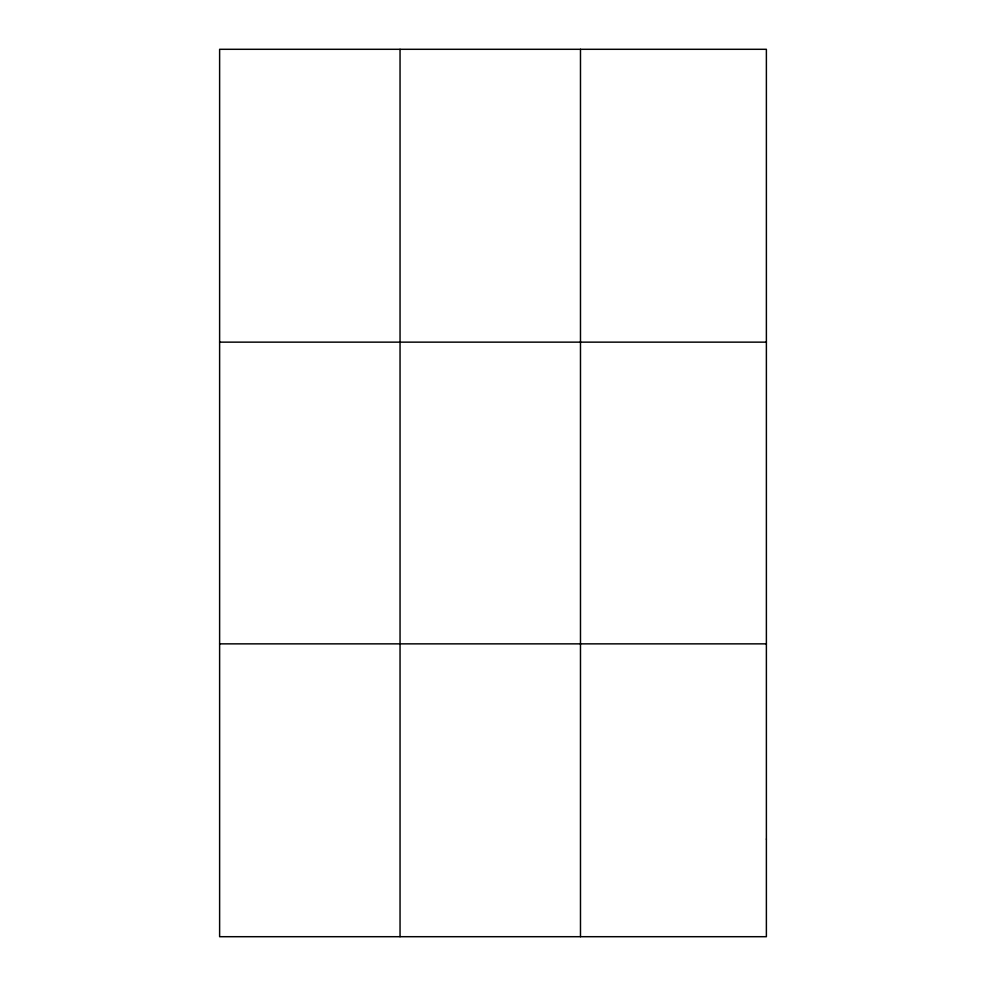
<?xml version="1.0" encoding="UTF-8"?>
<svg xmlns="http://www.w3.org/2000/svg" width="986" height="986" viewBox="0 0 986 986"><rect width="100%" height="100%" fill="white"/><g stroke="black" fill="none" stroke-linecap="round" stroke-linejoin="round"><path stroke-width="1.48" d="M400.045 936.7L400.045 49.3M580.483 936.7L580.483 49.3M219.619 342.142L766.381 342.142M219.619 643.858L766.381 643.858M766.381 839.086L766.381 936.7L219.619 936.7L219.619 49.3L766.381 49.3L766.381 839.086"/></g></svg>
